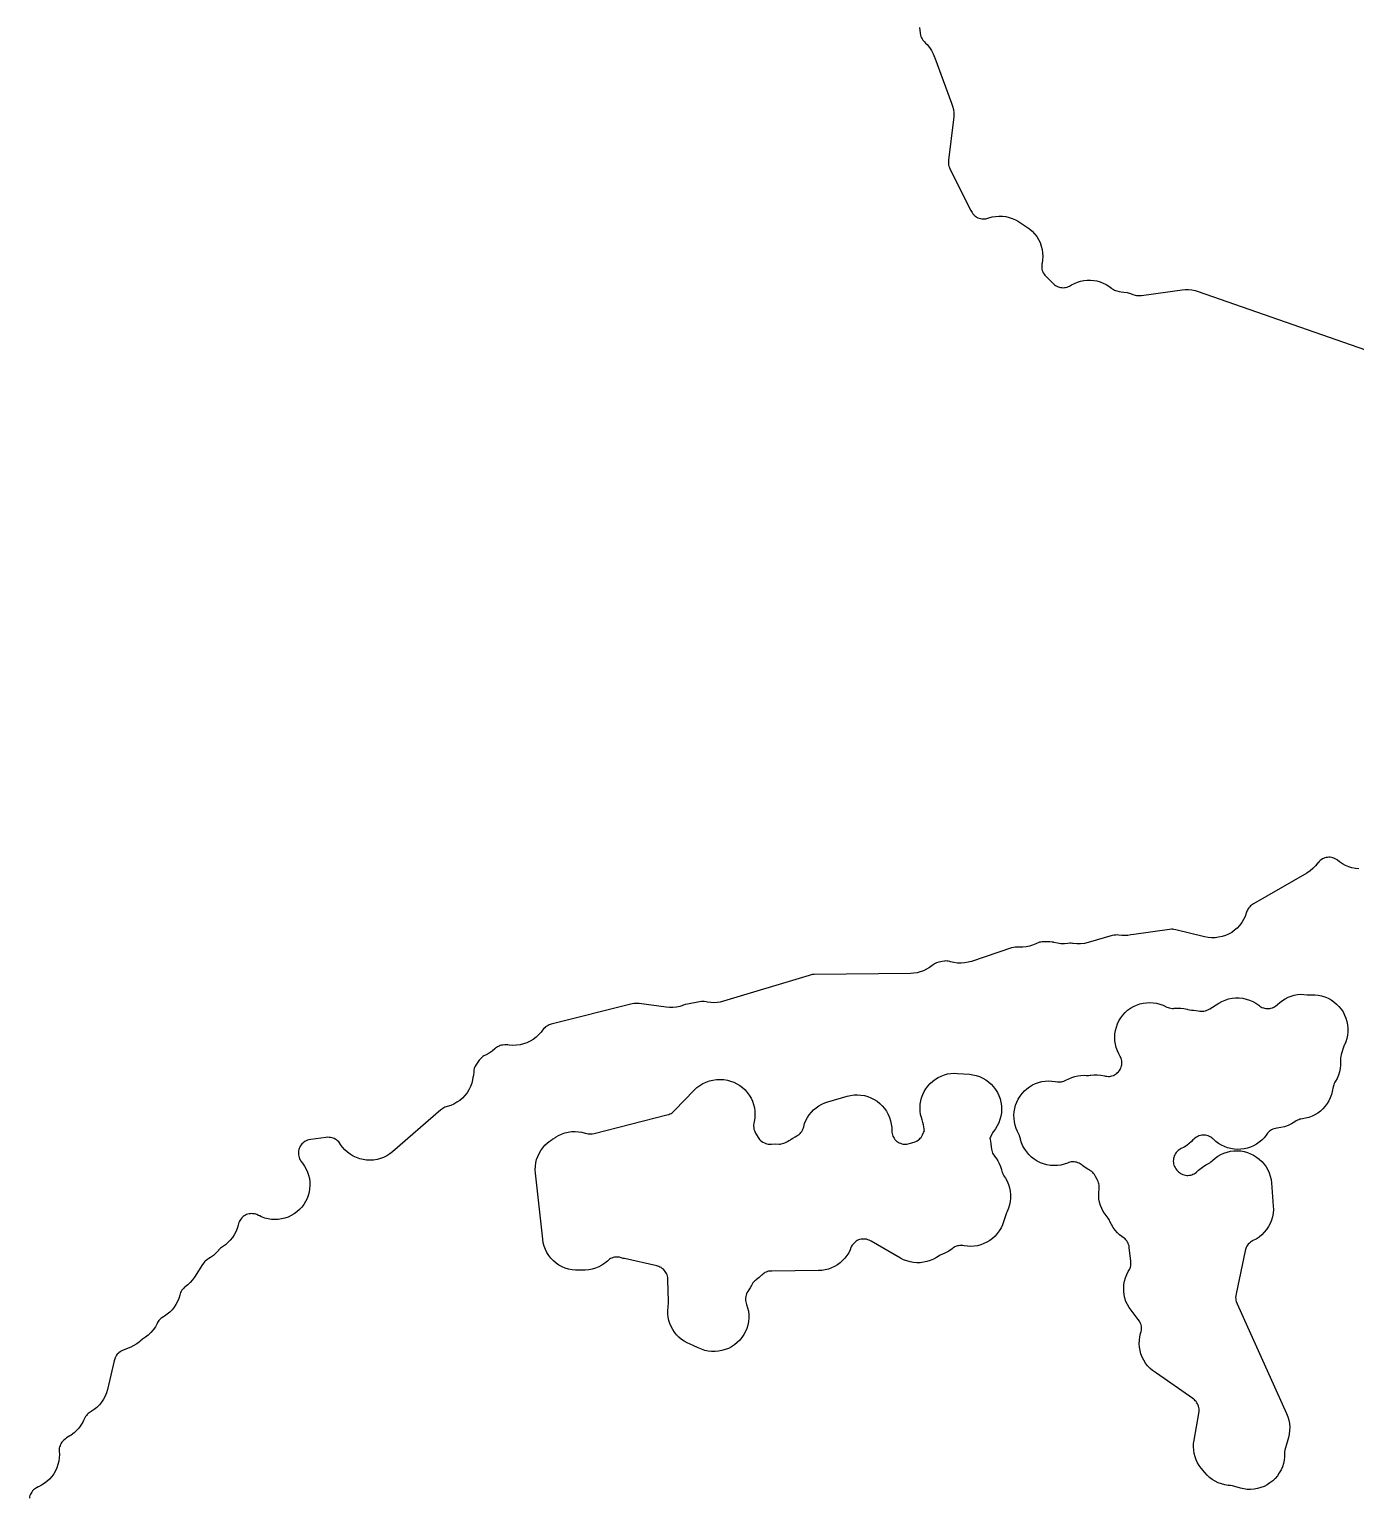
# Model space of a CAD drawing. Header units: metres. Extents: x 0 to 400, y 0 to 202.
# Drawn here: x 301.39 to 326.01, y 120.84 to 148.09 of the extents above; entities that cross this region are included whole.
import ezdxf

# ---------------------------------------------------------------- set-up
doc = ezdxf.new("R2010")
doc.units = ezdxf.units.M

msp = doc.modelspace()

# ---------------------------------------------------------------- linework, layer by layer
for points in [[(317.915, 148.1246), (317.929, 148.0226), (317.936, 147.9836), (317.943, 147.9586), (317.952, 147.9366), (317.963, 147.9156), (317.977, 147.8936), (317.99, 147.8776), (318.009, 147.8576), (318.029, 147.8376), (318.057, 147.8096), (318.101, 147.7576), (318.138, 147.7006), (318.17, 147.6396), (318.195, 147.5766), (318.199, 147.5636), (318.512, 146.7226), (318.531, 146.6636), (318.544, 146.6026), (318.551, 146.5406), (318.553, 146.4786), (318.548, 146.4166), (318.455, 145.6656), (318.452, 145.6236), (318.452, 145.6016), (318.455, 145.5796), (318.46, 145.5556), (318.47, 145.5266), (318.486, 145.4896), (318.87, 144.7286), (318.891, 144.6916), (318.907, 144.6696), (318.923, 144.6506), (318.94, 144.6336), (318.959, 144.6196), (318.977, 144.6076), (318.998, 144.5966), (319.024, 144.5866), (319.048, 144.5796), (319.07, 144.5756), (319.094, 144.5736), (319.123, 144.5746), (319.146, 144.5766), (319.163, 144.5806), (319.203, 144.5936), (319.264, 144.6096), (319.327, 144.6206), (319.39, 144.6256), (319.454, 144.6236), (319.517, 144.6156), (319.579, 144.6016), (319.639, 144.5816), (319.697, 144.5556), (319.753, 144.5246), (319.904, 144.4286), (319.957, 144.3906), (320.006, 144.3476), (320.051, 144.2996), (320.091, 144.2476), (320.125, 144.1916), (320.153, 144.1326), (320.176, 144.0706), (320.192, 144.0076), (320.201, 143.9426), (320.204, 143.8776), (320.2, 143.8116), (320.19, 143.7476), (320.188, 143.7396), (320.185, 143.7106), (320.184, 143.6866), (320.185, 143.6636), (320.189, 143.6406), (320.196, 143.6166), (320.205, 143.5926), (320.214, 143.5736), (320.228, 143.5506), (320.244, 143.5296), (320.269, 143.5026), (320.394, 143.3796), (320.423, 143.3526), (320.442, 143.3386), (320.463, 143.3266), (320.489, 143.3146), (320.512, 143.3066), (320.533, 143.3006), (320.556, 143.2976), (320.581, 143.2966), (320.605, 143.2976), (320.628, 143.3006), (320.654, 143.3076), (320.68, 143.3166), (320.701, 143.3256), (320.737, 143.3476), (320.791, 143.3756), (320.848, 143.3996), (320.907, 143.4176), (320.966, 143.4296), (321.027, 143.4366), (321.089, 143.4376), (321.15, 143.4326), (321.21, 143.4216), (321.269, 143.4056), (321.326, 143.3836), (321.381, 143.3566), (321.433, 143.3246), (321.482, 143.2876), (321.494, 143.2766), (321.515, 143.2626), (321.534, 143.2526), (321.556, 143.2436), (321.581, 143.2356), (321.621, 143.2276), (321.661, 143.2206), (321.709, 143.2156), (321.772, 143.2056), (321.834, 143.1886), (321.875, 143.1726), (321.917, 143.1596), (321.942, 143.1536), (321.963, 143.1516), (321.992, 143.1506), (322.035, 143.1546), (322.789, 143.2576), (322.85, 143.2626), (322.911, 143.2626), (322.972, 143.2566), (323.032, 143.2446), (323.091, 143.2276), (326.196, 142.1436)], [(326.07, 132.5106), (326.007, 132.5166), (325.944, 132.5296), (325.883, 132.5486), (325.824, 132.5736), (325.768, 132.6036), (325.715, 132.6396), (325.674, 132.6706), (325.669, 132.6736), (325.635, 132.6936), (325.61, 132.7056), (325.587, 132.7136), (325.562, 132.7196), (325.537, 132.7236), (325.516, 132.7236), (325.487, 132.7216), (325.464, 132.7186), (325.438, 132.7116), (325.415, 132.7026), (325.396, 132.6936), (325.371, 132.6776), (325.351, 132.6616), (325.332, 132.6436), (325.314, 132.6226), (325.31, 132.6176), (325.267, 132.5636), (325.219, 132.5136), (325.165, 132.4696), (325.107, 132.4316), (324.113, 131.8566), (324.079, 131.8346), (324.063, 131.8226), (324.045, 131.8046), (324.027, 131.7836), (324.013, 131.7626), (324.002, 131.7436), (323.993, 131.7216), (323.982, 131.6856), (323.96, 131.6246), (323.932, 131.5656), (323.897, 131.5106), (323.858, 131.4586), (323.813, 131.4106), (323.764, 131.3676), (323.711, 131.3296), (323.654, 131.2976), (323.594, 131.2716), (323.532, 131.2506), (323.468, 131.2376), (323.404, 131.2296), (323.338, 131.2286), (323.273, 131.2346), (323.209, 131.2476), (322.677, 131.3776), (322.64, 131.3846), (322.621, 131.3866), (322.595, 131.3866), (322.554, 131.3836), (321.897, 131.2926), (321.839, 131.2816), (321.783, 131.2736), (321.726, 131.2706), (321.669, 131.2726), (321.612, 131.2796), (321.61, 131.2796), (321.585, 131.2816), (321.559, 131.2806), (321.53, 131.2776), (321.49, 131.2686), (321.045, 131.1416), (320.976, 131.1256), (320.907, 131.1176), (320.837, 131.1176), (320.767, 131.1246), (320.759, 131.1256), (320.732, 131.1276), (320.708, 131.1266), (320.67, 131.1226), (320.605, 131.1176), (320.54, 131.1196), (320.475, 131.1286), (320.412, 131.1426), (320.402, 131.1456), (320.379, 131.1496), (320.337, 131.1536), (320.233, 131.1556), (320.193, 131.1536), (320.166, 131.1506), (320.143, 131.1456), (320.118, 131.1376), (320.087, 131.1236), (320.074, 131.1166), (320.016, 131.0926), (319.957, 131.0736), (319.896, 131.0616), (319.834, 131.0546), (319.771, 131.0536), (319.747, 131.0556), (319.711, 131.0566), (319.69, 131.0556), (319.662, 131.0506), (319.622, 131.0396), (318.882, 130.7916), (318.819, 130.7746), (318.754, 130.7636), (318.688, 130.7586), (318.622, 130.7606), (318.556, 130.7696), (318.492, 130.7856), (318.478, 130.7896), (318.45, 130.7956), (318.43, 130.7976), (318.401, 130.7986), (318.377, 130.7966), (318.338, 130.7896), (318.272, 130.7736), (318.232, 130.7616), (318.206, 130.7516), (318.187, 130.7416), (318.169, 130.7296), (318.149, 130.7136), (318.099, 130.6766), (318.046, 130.6446), (317.989, 130.6176), (317.931, 130.5966), (317.87, 130.5806), (317.809, 130.5716), (317.747, 130.5676), (315.963, 130.5466), (315.925, 130.5446), (315.903, 130.5416), (315.866, 130.5316), (314.276, 130.0516), (314.218, 130.0366), (314.159, 130.0276), (314.1, 130.0236), (314.04, 130.0256), (313.98, 130.0326), (313.956, 130.0376), (313.917, 130.0446), (313.893, 130.0456), (313.869, 130.0456), (313.829, 130.0396), (313.608, 129.9986), (313.566, 129.9886), (313.534, 129.9776), (313.529, 129.9756), (313.515, 129.9716), (313.507, 129.9686), (313.467, 129.9566), (313.404, 129.9426), (313.34, 129.9346), (313.276, 129.9336), (313.211, 129.9396), (312.709, 130.0076), (312.667, 130.0106), (312.643, 130.0106), (312.622, 130.0086), (312.584, 130.0006), (311.081, 129.6226), (311.044, 129.6116), (311.02, 129.6016), (310.995, 129.5886), (310.976, 129.5756), (310.958, 129.5606), (310.939, 129.5416), (310.918, 129.5156), (310.89, 129.4766), (310.846, 129.4266), (310.797, 129.3816), (310.744, 129.3416), (310.687, 129.3076), (310.627, 129.2796), (310.564, 129.2576), (310.5, 129.2426), (310.434, 129.2336), (310.367, 129.2316), (310.301, 129.2366), (310.276, 129.2396), (310.235, 129.2416), (310.219, 129.2406), (310.179, 129.2386), (310.155, 129.2346), (310.13, 129.2276), (310.11, 129.2196), (310.085, 129.2076), (310.062, 129.1936), (310.045, 129.1806), (310.034, 129.1696), (309.984, 129.1266), (309.93, 129.0896), (309.872, 129.0576), (309.831, 129.0376), (309.81, 129.0246), (309.789, 129.0076), (309.771, 128.9906), (309.743, 128.9566), (309.702, 128.9016), (309.678, 128.8676), (309.666, 128.8446), (309.656, 128.8226), (309.65, 128.8006), (309.645, 128.7756), (309.641, 128.7336), (309.635, 128.6876), (309.629, 128.6556), (309.626, 128.6346), (309.619, 128.5916), (309.603, 128.5286), (309.58, 128.4676), (309.551, 128.4086), (309.517, 128.3536), (309.477, 128.3016), (309.432, 128.2546), (309.383, 128.2116), (309.329, 128.1746), (309.272, 128.1426), (309.213, 128.1166), (309.15, 128.0966), (309.131, 128.0916), (309.107, 128.0826), (309.084, 128.0716), (309.066, 128.0596), (309.033, 128.0336), (308.134, 127.2576), (308.082, 127.2176), (308.027, 127.1826), (307.969, 127.1536), (307.909, 127.1306), (307.846, 127.1136), (307.782, 127.1036), (307.717, 127.0996), (307.652, 127.1026), (307.588, 127.1116), (307.525, 127.1266), (307.464, 127.1486), (307.405, 127.1756), (307.349, 127.2096), (307.297, 127.2476), (307.25, 127.2916), (307.206, 127.3396), (307.168, 127.3926), (307.149, 127.4206), (307.134, 127.4396), (307.112, 127.4616), (307.095, 127.4766), (307.079, 127.4866), (307.053, 127.5006), (307.03, 127.5106), (307.008, 127.5176), (306.985, 127.5226), (306.96, 127.5246), (306.935, 127.5256), (306.895, 127.5216), (306.616, 127.4826), (306.577, 127.4756), (306.555, 127.4696), (306.531, 127.4596), (306.507, 127.4466), (306.487, 127.4346), (306.469, 127.4196), (306.453, 127.4036), (306.436, 127.3836), (306.422, 127.3636), (306.411, 127.3436), (306.4, 127.3186), (306.393, 127.2966), (306.388, 127.2726), (306.386, 127.2486), (306.385, 127.2236), (306.387, 127.1986), (306.392, 127.1756), (306.399, 127.1486), (306.408, 127.1266), (306.418, 127.1076), (306.433, 127.0836), (306.464, 127.0436), (306.5, 126.9916), (306.531, 126.9366), (306.557, 126.8796), (306.576, 126.8196), (306.59, 126.7586), (306.598, 126.6956), (306.6, 126.6326), (306.595, 126.5696), (306.585, 126.5076), (306.569, 126.4476), (306.546, 126.3886), (306.518, 126.3316), (306.485, 126.2786), (306.447, 126.2286), (306.404, 126.1826), (306.357, 126.1406), (306.306, 126.1036), (306.252, 126.0716), (306.195, 126.0456), (306.135, 126.0246), (306.074, 126.0106), (306.012, 126.0016), (305.949, 125.9986), (305.886, 126.0016), (305.824, 126.0116), (305.763, 126.0266), (305.703, 126.0486), (305.668, 126.0656), (305.662, 126.0686), (305.647, 126.0756), (305.616, 126.0896), (305.595, 126.0976), (305.569, 126.1036), (305.543, 126.1076), (305.521, 126.1086), (305.495, 126.1076), (305.473, 126.1046), (305.447, 126.0976), (305.423, 126.0896), (305.404, 126.0806), (305.38, 126.0656), (305.362, 126.0526), (305.337, 126.0296), (305.317, 126.0076), (305.304, 125.9896), (305.292, 125.9696), (305.28, 125.9446), (305.272, 125.9206), (305.265, 125.8916), (305.247, 125.8306), (305.224, 125.7726), (305.195, 125.7176), (305.161, 125.6646), (305.121, 125.6156), (305.078, 125.5706), (305.03, 125.5296), (304.978, 125.4936), (304.959, 125.4826), (304.942, 125.4686), (304.923, 125.4506), (304.904, 125.4296), (304.9, 125.4246), (304.885, 125.4076), (304.856, 125.3756), (304.808, 125.3306), (304.755, 125.2916), (304.726, 125.2746), (304.707, 125.2626), (304.699, 125.2576), (304.679, 125.2446), (304.658, 125.2286), (304.64, 125.2116), (304.628, 125.1966), (304.605, 125.1646), (304.456, 124.9296), (304.42, 124.8786), (304.379, 124.8306), (304.334, 124.7876), (304.284, 124.7486), (304.274, 124.7406), (304.257, 124.7266), (304.241, 124.7086), (304.224, 124.6856), (304.21, 124.6646), (304.2, 124.6436), (304.192, 124.6216), (304.184, 124.5926), (304.166, 124.5336), (304.143, 124.4776), (304.114, 124.4226), (304.08, 124.3716), (304.041, 124.3236), (303.998, 124.2796), (303.951, 124.2406), (303.9, 124.2046), (303.879, 124.1926), (303.849, 124.1736), (303.831, 124.1596), (303.813, 124.1426), (303.797, 124.1246), (303.784, 124.1066), (303.771, 124.0846), (303.763, 124.0676), (303.731, 124.0086), (303.692, 123.9526), (303.648, 123.9006), (303.599, 123.8546), (303.545, 123.8126), (303.493, 123.7766), (303.451, 123.7416), (303.45, 123.7406), (303.437, 123.7286), (303.387, 123.6916), (303.332, 123.6586), (303.275, 123.6316), (303.132, 123.5716), (303.098, 123.5556), (303.078, 123.5436), (303.055, 123.5276), (303.038, 123.5126), (303.024, 123.4976), (303.01, 123.4796), (302.996, 123.4566), (302.984, 123.4336), (302.977, 123.4156), (302.967, 123.3776), (302.841, 122.8426), (302.823, 122.7796), (302.799, 122.7196), (302.768, 122.6616), (302.732, 122.6076), (302.691, 122.5566), (302.645, 122.5106), (302.595, 122.4696), (302.541, 122.4336), (302.504, 122.4116), (302.483, 122.3956), (302.465, 122.3796), (302.45, 122.3636), (302.434, 122.3416), (302.421, 122.3206), (302.413, 122.3046), (302.409, 122.2946), (302.398, 122.2706), (302.382, 122.2366), (302.349, 122.1806), (302.311, 122.1286), (302.268, 122.0806), (302.221, 122.0366), (302.169, 121.9986), (302.145, 121.9836), (302.083, 121.9436), (302.061, 121.9286), (302.031, 121.9046), (302.013, 121.8866), (301.997, 121.8676), (301.984, 121.8496), (301.971, 121.8246), (301.961, 121.8006), (301.953, 121.7766), (301.948, 121.7536), (301.946, 121.7306), (301.946, 121.7056), (301.947, 121.6976), (301.95, 121.6356), (301.947, 121.5726), (301.938, 121.5106), (301.923, 121.4486), (301.902, 121.3896), (301.876, 121.3326), (301.844, 121.2786), (301.807, 121.2276), (301.765, 121.1806), (301.719, 121.1376), (301.669, 121.0996), (301.616, 121.0666), (301.559, 121.0386), (301.554, 121.0366), (301.523, 121.0186), (301.489, 120.9956), (301.47, 120.9796), (301.452, 120.9606), (301.436, 120.9396), (301.423, 120.9206), (301.413, 120.8996), (301.403, 120.8736), (301.396, 120.8486), (301.392, 120.8266)]]:
    msp.add_lwpolyline(points)
for points in [[(319.756, 127.5986), (319.738, 127.6346), (319.713, 127.6916), (319.694, 127.7516), (319.68, 127.8126), (319.672, 127.8746), (319.67, 127.9366), (319.674, 127.9986), (319.684, 128.0606), (319.701, 128.1216), (319.722, 128.1796), (319.75, 128.2356), (319.782, 128.2896), (319.82, 128.3396), (319.862, 128.3856), (319.909, 128.4266), (319.959, 128.4636), (320.013, 128.4966), (320.069, 128.5226), (320.128, 128.5436), (320.188, 128.5596), (320.25, 128.5686), (320.313, 128.5726), (320.375, 128.5696), (320.437, 128.5616), (320.478, 128.5536), (320.499, 128.5526), (320.525, 128.5526), (320.549, 128.5556), (320.573, 128.5606), (320.596, 128.5686), (320.633, 128.5846), (320.687, 128.6106), (320.741, 128.6346), (320.797, 128.6536), (320.855, 128.6666), (320.913, 128.6746), (320.973, 128.6776), (321.012, 128.6756), (321.054, 128.6756), (321.082, 128.6776), (321.094, 128.6786), (321.149, 128.6856), (321.216, 128.6856), (321.283, 128.6796), (321.349, 128.6666), (321.369, 128.6616), (321.393, 128.6576), (321.42, 128.6566), (321.443, 128.6566), (321.465, 128.6606), (321.489, 128.6656), (321.515, 128.6746), (321.534, 128.6836), (321.554, 128.6946), (321.579, 128.7126), (321.594, 128.7256), (321.61, 128.7426), (321.628, 128.7646), (321.639, 128.7826), (321.649, 128.8026), (321.659, 128.8276), (321.666, 128.8506), (321.67, 128.8716), (321.672, 128.8986), (321.672, 128.9216), (321.669, 128.9446), (321.664, 128.9716), (321.658, 128.9916), (321.643, 129.0266), (321.616, 129.0766), (321.589, 129.1336), (321.568, 129.1936), (321.553, 129.2556), (321.544, 129.3186), (321.541, 129.3826), (321.544, 129.4456), (321.554, 129.5086), (321.57, 129.5706), (321.591, 129.6306), (321.619, 129.6876), (321.652, 129.7416), (321.69, 129.7926), (321.733, 129.8396), (321.78, 129.8826), (321.831, 129.9196), (321.886, 129.9526), (321.944, 129.9796), (322.004, 130.0006), (322.065, 130.0156), (322.128, 130.0246), (322.192, 130.0276), (322.255, 130.0246), (322.318, 130.0146), (322.38, 129.9986), (322.44, 129.9776), (322.497, 129.9496), (322.51, 129.9426), (322.531, 129.9336), (322.553, 129.9266), (322.582, 129.9216), (322.607, 129.9186), (322.628, 129.9186), (322.645, 129.9206), (322.705, 129.9246), (322.765, 129.9226), (322.824, 129.9156), (322.882, 129.9036), (322.897, 129.8986), (322.929, 129.8916), (322.967, 129.8866), (322.969, 129.8866), (323.001, 129.8846), (323.091, 129.8746), (323.118, 129.8696), (323.149, 129.8666), (323.171, 129.8666), (323.196, 129.8696), (323.223, 129.8746), (323.248, 129.8826), (323.27, 129.8916), (323.304, 129.9116), (323.473, 130.0166), (323.531, 130.0476), (323.591, 130.0736), (323.654, 130.0936), (323.719, 130.1066), (323.784, 130.1126), (323.85, 130.1126), (323.916, 130.1056), (323.98, 130.0926), (324.043, 130.0726), (324.103, 130.0456), (324.161, 130.0136), (324.215, 129.9756), (324.231, 129.9626), (324.254, 129.9476), (324.273, 129.9376), (324.299, 129.9276), (324.321, 129.9206), (324.343, 129.9166), (324.368, 129.9146), (324.398, 129.9156), (324.419, 129.9176), (324.44, 129.9216), (324.468, 129.9306), (324.491, 129.9406), (324.51, 129.9506), (324.53, 129.9646), (324.554, 129.9846), (324.559, 129.9896), (324.604, 130.0306), (324.652, 130.0666), (324.704, 130.0986), (324.758, 130.1256), (324.815, 130.1476), (324.873, 130.1636), (324.933, 130.1736), (324.993, 130.1796), (325.053, 130.1786), (325.114, 130.1726), (325.137, 130.1686), (325.162, 130.1676), (325.19, 130.1686), (325.254, 130.1686), (325.317, 130.1626), (325.38, 130.1496), (325.441, 130.1316), (325.5, 130.1066), (325.556, 130.0766), (325.609, 130.0406), (325.658, 129.9996), (325.703, 129.9546), (325.743, 129.9056), (325.778, 129.8516), (325.808, 129.7956), (325.832, 129.7366), (325.851, 129.6756), (325.863, 129.6126), (325.868, 129.5486), (325.868, 129.4846), (325.861, 129.4216), (325.848, 129.3586), (325.829, 129.2986), (325.804, 129.2396), (325.802, 129.2356), (325.788, 129.1966), (325.746, 129.0656), (325.736, 129.0266), (325.732, 129.0016), (325.731, 128.9736), (325.733, 128.9266), (325.732, 128.8636), (325.725, 128.8006), (325.712, 128.7386), (325.693, 128.6776), (325.669, 128.6196), (325.638, 128.5646), (325.627, 128.5466), (325.616, 128.5226), (325.607, 128.5006), (325.597, 128.4606), (325.579, 128.3776), (325.564, 128.3176), (325.542, 128.2596), (325.516, 128.2036), (325.484, 128.1506), (325.447, 128.1006), (325.405, 128.0546), (325.36, 128.0126), (325.31, 127.9756), (325.257, 127.9426), (325.202, 127.9156), (325.144, 127.8936), (325.084, 127.8776), (325.023, 127.8676), (324.997, 127.8646), (324.978, 127.8596), (324.956, 127.8526), (324.932, 127.8416), (324.91, 127.8286), (324.882, 127.8096), (324.823, 127.7736), (324.76, 127.7436), (324.694, 127.7206), (324.626, 127.7046), (324.557, 127.6966), (324.547, 127.6956), (324.524, 127.6916), (324.498, 127.6846), (324.473, 127.6746), (324.453, 127.6656), (324.433, 127.6526), (324.414, 127.6376), (324.394, 127.6196), (324.377, 127.5996), (324.353, 127.5666), (324.314, 127.5186), (324.27, 127.4736), (324.223, 127.4336), (324.172, 127.3986), (324.118, 127.3686), (324.061, 127.3436), (324.002, 127.3236), (323.941, 127.3106), (323.879, 127.3026), (323.817, 127.3006), (323.755, 127.3046), (323.694, 127.3146), (323.634, 127.3306), (323.576, 127.3526), (323.52, 127.3796), (323.467, 127.4116), (323.417, 127.4486), (323.371, 127.4906), (323.364, 127.4976), (323.34, 127.5166), (323.324, 127.5286), (323.301, 127.5406), (323.273, 127.5526), (323.25, 127.5596), (323.228, 127.5646), (323.205, 127.5666), (323.178, 127.5666), (323.156, 127.5646), (323.13, 127.5596), (323.104, 127.5516), (323.083, 127.5426), (323.055, 127.5286), (323.026, 127.5086), (323.007, 127.4936), (322.992, 127.4796), (322.966, 127.4496), (322.922, 127.4096), (322.876, 127.3736), (322.826, 127.3416), (322.774, 127.3146), (322.756, 127.3056), (322.737, 127.2946), (322.716, 127.2796), (322.699, 127.2636), (322.682, 127.2446), (322.667, 127.2236), (322.655, 127.2026), (322.644, 127.1786), (322.636, 127.1536), (322.631, 127.1326), (322.628, 127.1046), (322.627, 127.0796), (322.629, 127.0546), (322.633, 127.0316), (322.64, 127.0066), (322.65, 126.9806), (322.659, 126.9626), (322.672, 126.9416), (322.694, 126.9146), (322.695, 126.9136), (322.699, 126.9086), (322.722, 126.8856), (322.74, 126.8696), (322.759, 126.8566), (322.78, 126.8456), (322.804, 126.8346), (322.827, 126.8276), (322.853, 126.8216), (322.876, 126.8186), (322.896, 126.8186), (322.924, 126.8206), (322.95, 126.8246), (322.97, 126.8306), (322.992, 126.8386), (323.014, 126.8496), (323.036, 126.8626), (323.057, 126.8786), (323.097, 126.9166), (323.143, 126.9546), (323.191, 126.9886), (323.243, 127.0176), (323.283, 127.0376), (323.307, 127.0526), (323.326, 127.0676), (323.354, 127.0946), (323.402, 127.1366), (323.453, 127.1736), (323.509, 127.2046), (323.567, 127.2306), (323.627, 127.2516), (323.689, 127.2656), (323.752, 127.2736), (323.815, 127.2756), (323.879, 127.2716), (323.942, 127.2606), (324.003, 127.2436), (324.062, 127.2216), (324.119, 127.1926), (324.173, 127.1596), (324.224, 127.1206), (324.27, 127.0766), (324.312, 127.0286), (324.349, 126.9776), (324.38, 126.9216), (324.406, 126.8636), (324.427, 126.8036), (324.441, 126.7416), (324.449, 126.6786), (324.483, 126.2486), (324.485, 126.1826), (324.48, 126.1166), (324.468, 126.0516), (324.45, 125.9886), (324.426, 125.9266), (324.395, 125.8686), (324.359, 125.8136), (324.317, 125.7626), (324.27, 125.7156), (324.219, 125.6746), (324.164, 125.6376), (324.105, 125.6076), (324.099, 125.6046), (324.076, 125.5916), (324.058, 125.5786), (324.039, 125.5626), (324.019, 125.5406), (324.004, 125.5216), (323.992, 125.5026), (323.982, 125.4826), (323.973, 125.4586), (323.962, 125.4166), (323.792, 124.6226), (323.785, 124.5796), (323.784, 124.5526), (323.785, 124.5256), (323.789, 124.4996), (323.796, 124.4756), (323.812, 124.4346), (324.731, 122.4006), (324.755, 122.3396), (324.773, 122.2766), (324.784, 122.2116), (324.789, 122.1466), (324.787, 122.0806), (324.778, 122.0166), (324.763, 121.9526), (324.707, 121.7596), (324.697, 121.7176), (324.693, 121.6946), (324.692, 121.6646), (324.693, 121.6606), (324.692, 121.5966), (324.685, 121.5326), (324.671, 121.4706), (324.652, 121.4096), (324.627, 121.3506), (324.595, 121.2946), (324.559, 121.2416), (324.518, 121.1936), (324.472, 121.1486), (324.421, 121.1096), (324.368, 121.0746), (324.311, 121.0456), (324.251, 121.0226), (324.189, 121.0046), (324.126, 120.9936), (324.063, 120.9886), (323.999, 120.9906), (323.935, 120.9976), (323.873, 121.0116), (323.726, 121.0526), (323.688, 121.0606), (323.647, 121.0646), (323.584, 121.0746), (323.522, 121.0906), (323.463, 121.1126), (323.405, 121.1396), (323.351, 121.1726), (323.3, 121.2116), (323.253, 121.2546), (323.21, 121.3016), (323.146, 121.3806), (323.11, 121.4306), (323.078, 121.4836), (323.052, 121.5386), (323.031, 121.5966), (323.016, 121.6566), (323.006, 121.7176), (323.002, 121.7786), (323.004, 121.8406), (323.012, 121.9016), (323.1, 122.4006), (323.105, 122.4396), (323.106, 122.4626), (323.105, 122.4876), (323.101, 122.5106), (323.096, 122.5316), (323.088, 122.5546), (323.078, 122.5756), (323.065, 122.5976), (323.05, 122.6186), (323.035, 122.6356), (323.018, 122.6506), (322.987, 122.6746), (322.313, 123.1476), (322.296, 123.1586), (322.244, 123.1946), (322.196, 123.2366), (322.151, 123.2836), (322.112, 123.3336), (322.078, 123.3876), (322.05, 123.4456), (322.027, 123.5056), (322.01, 123.5666), (321.999, 123.6296), (321.995, 123.6936), (321.997, 123.7576), (322.005, 123.8216), (322.02, 123.8836), (322.031, 123.9236), (322.036, 123.9466), (322.037, 123.9696), (322.037, 123.9916), (322.034, 124.0176), (322.028, 124.0456), (322.02, 124.0686), (322.011, 124.0886), (321.999, 124.1106), (321.975, 124.1456), (321.843, 124.3136), (321.806, 124.3666), (321.775, 124.4216), (321.749, 124.4796), (321.729, 124.5406), (321.715, 124.6026), (321.708, 124.6666), (321.706, 124.7296), (321.711, 124.7936), (321.722, 124.8566), (321.739, 124.9176), (321.762, 124.9776), (321.791, 125.0336), (321.814, 125.0726), (321.824, 125.0946), (321.831, 125.1156), (321.837, 125.1426), (321.84, 125.1686), (321.841, 125.1906), (321.838, 125.2316), (321.811, 125.4716), (321.805, 125.5096), (321.798, 125.5336), (321.789, 125.5576), (321.779, 125.5786), (321.765, 125.6006), (321.749, 125.6216), (321.734, 125.6386), (321.717, 125.6526), (321.672, 125.6856), (321.63, 125.7176), (321.592, 125.7536), (321.591, 125.7546), (321.548, 125.8006), (321.511, 125.8516), (321.478, 125.9056), (321.451, 125.9626), (321.442, 125.9856), (321.43, 126.0066), (321.417, 126.0256), (321.398, 126.0476), (321.36, 126.0956), (321.327, 126.1476), (321.299, 126.2026), (321.276, 126.2596), (321.259, 126.3186), (321.247, 126.3796), (321.242, 126.4406), (321.242, 126.5026), (321.248, 126.5636), (321.251, 126.5866), (321.252, 126.6096), (321.251, 126.6356), (321.247, 126.6596), (321.241, 126.6816), (321.233, 126.7056), (321.216, 126.7406), (321.184, 126.7996), (321.162, 126.8356), (321.147, 126.8566), (321.131, 126.8736), (321.112, 126.8906), (321.091, 126.9056), (321.076, 126.9146), (321.07, 126.9176), (321.068, 126.9186), (321.042, 126.9336), (321.007, 126.9536), (320.949, 126.9956), (320.94, 127.0036), (320.933, 127.0086), (320.9, 127.0316), (320.879, 127.0426), (320.854, 127.0546), (320.831, 127.0616), (320.81, 127.0656), (320.784, 127.0686), (320.757, 127.0696), (320.731, 127.0676), (320.709, 127.0636), (320.688, 127.0576), (320.664, 127.0476), (320.603, 127.0256), (320.54, 127.0106), (320.476, 127.0016), (320.411, 126.9996), (320.346, 127.0036), (320.282, 127.0146), (320.219, 127.0316), (320.159, 127.0546), (320.1, 127.0836), (320.046, 127.1186), (319.995, 127.1586), (319.948, 127.2036), (319.906, 127.2536), (319.869, 127.3066), (319.837, 127.3636), (319.812, 127.4236), (319.793, 127.4856), (319.79, 127.4986), (319.775, 127.5506), (319.773, 127.5586), (319.756, 127.5986)], [(310.795, 127.0496), (310.809, 127.1106), (310.829, 127.1696), (310.855, 127.2266), (310.886, 127.2816), (310.922, 127.3326), (310.963, 127.3796), (311.008, 127.4226), (311.058, 127.4616), (311.098, 127.4876), (311.111, 127.4956), (311.118, 127.4996), (311.159, 127.5246), (311.174, 127.5346), (311.174, 127.5336), (311.214, 127.5576), (311.271, 127.5846), (311.332, 127.6066), (311.394, 127.6216), (311.457, 127.6306), (311.521, 127.6336), (311.585, 127.6296), (311.649, 127.6206), (311.711, 127.6046), (311.741, 127.5946), (311.765, 127.5896), (311.789, 127.5876), (311.813, 127.5876), (311.837, 127.5896), (311.878, 127.5986), (313.224, 127.9396), (313.261, 127.9506), (313.282, 127.9586), (313.303, 127.9696), (313.323, 127.9826), (313.341, 127.9966), (313.367, 128.0206), (313.735, 128.4016), (313.784, 128.4476), (313.837, 128.4876), (313.894, 128.5216), (313.954, 128.5506), (314.017, 128.5726), (314.081, 128.5886), (314.147, 128.5976), (314.159, 128.5986), (314.223, 128.6006), (314.286, 128.5966), (314.349, 128.5866), (314.41, 128.5696), (314.469, 128.5476), (314.526, 128.5196), (314.58, 128.4866), (314.631, 128.4476), (314.677, 128.4046), (314.719, 128.3576), (314.756, 128.3056), (314.788, 128.2506), (314.815, 128.1936), (314.835, 128.1336), (314.85, 128.0716), (314.859, 128.0086), (314.861, 127.9456), (314.857, 127.8816), (314.847, 127.8196), (314.84, 127.7846), (314.836, 127.7566), (314.836, 127.7356), (314.838, 127.7056), (314.843, 127.6766), (314.85, 127.6516), (314.859, 127.6306), (314.872, 127.6046), (314.884, 127.5866), (314.905, 127.5506), (314.919, 127.5246), (314.935, 127.5016), (314.948, 127.4856), (314.965, 127.4686), (314.985, 127.4526), (315.008, 127.4366), (315.037, 127.4216), (315.064, 127.4106), (315.083, 127.4046), (315.106, 127.4006), (315.136, 127.3976), (315.159, 127.3986), (315.166, 127.3986), (315.238, 127.4036), (315.31, 127.4006), (315.327, 127.4006), (315.348, 127.4026), (315.373, 127.4076), (315.398, 127.4156), (315.418, 127.4246), (315.464, 127.4496), (315.465, 127.4486), (315.493, 127.4646), (315.513, 127.4746), (315.536, 127.4886), (315.562, 127.5076), (315.608, 127.5366), (315.638, 127.5516), (315.659, 127.5636), (315.679, 127.5786), (315.699, 127.5966), (315.714, 127.6136), (315.73, 127.6336), (315.744, 127.6566), (315.753, 127.6766), (315.761, 127.6986), (315.766, 127.7196), (315.784, 127.7786), (315.807, 127.8356), (315.836, 127.8906), (315.87, 127.9416), (315.908, 127.9896), (315.951, 128.0346), (315.998, 128.0746), (316.048, 128.1096), (316.101, 128.1406), (316.158, 128.1656), (316.216, 128.1856), (316.574, 128.2886), (316.637, 128.3026), (316.701, 128.3116), (316.765, 128.3136), (316.829, 128.3086), (316.893, 128.2986), (316.955, 128.2816), (317.015, 128.2586), (317.073, 128.2296), (317.127, 128.1946), (317.178, 128.1546), (317.224, 128.1106), (317.266, 128.0616), (317.303, 128.0086), (317.334, 127.9516), (317.36, 127.8926), (317.379, 127.8316), (317.393, 127.7686), (317.4, 127.7046), (317.4, 127.6576), (317.402, 127.6196), (317.406, 127.5976), (317.412, 127.5726), (317.422, 127.5476), (317.432, 127.5256), (317.444, 127.5066), (317.459, 127.4866), (317.478, 127.4666), (317.497, 127.4496), (317.517, 127.4366), (317.539, 127.4236), (317.561, 127.4136), (317.585, 127.4056), (317.611, 127.3996), (317.634, 127.3966), (317.658, 127.3966), (317.681, 127.3976), (317.708, 127.4026), (317.748, 127.4146), (317.814, 127.4366), (317.849, 127.4496), (317.872, 127.4616), (317.895, 127.4766), (317.913, 127.4906), (317.93, 127.5066), (317.945, 127.5246), (317.96, 127.5466), (317.973, 127.5696), (317.992, 127.6136), (317.997, 127.6236), (317.998, 127.6276), (318.009, 127.6486), (318.005, 127.6636), (318.004, 127.6686), (318, 127.6856), (317.989, 127.7546), (317.977, 127.8026), (317.964, 127.8506), (317.95, 127.8906), (317.936, 127.9516), (317.928, 128.0136), (317.926, 128.0756), (317.93, 128.1376), (317.94, 128.1996), (317.955, 128.2596), (317.977, 128.3176), (318.004, 128.3746), (318.036, 128.4276), (318.073, 128.4776), (318.115, 128.5236), (318.161, 128.5656), (318.211, 128.6036), (318.264, 128.6356), (318.32, 128.6626), (318.378, 128.6846), (318.438, 128.7006), (318.5, 128.7106), (318.562, 128.7146), (318.624, 128.7126), (318.842, 128.6956), (318.906, 128.6876), (318.969, 128.6726), (319.031, 128.6516), (319.089, 128.6256), (319.145, 128.5926), (319.198, 128.5546), (319.246, 128.5116), (319.29, 128.4646), (319.329, 128.4126), (319.362, 128.3576), (319.39, 128.2996), (319.412, 128.2386), (319.428, 128.1756), (319.437, 128.1116), (319.44, 128.0476), (319.437, 127.9826), (319.427, 127.9186), (319.41, 127.8566), (319.388, 127.7956), (319.36, 127.7376), (319.326, 127.6826), (319.287, 127.6306), (319.284, 127.6276), (319.27, 127.6076), (319.258, 127.5856), (319.233, 127.5306), (319.221, 127.5066), (319.227, 127.4806), (319.231, 127.4556), (319.24, 127.4046), (319.248, 127.3486), (319.252, 127.3056), (319.257, 127.2786), (319.264, 127.2556), (319.274, 127.2326), (319.286, 127.2096), (319.299, 127.1896), (319.304, 127.1836), (319.34, 127.1376), (319.371, 127.0886), (319.397, 127.0366), (319.419, 126.9826), (319.436, 126.9276), (319.446, 126.8896), (319.454, 126.8656), (319.463, 126.8456), (319.484, 126.8106), (319.494, 126.7946), (319.512, 126.7666), (319.543, 126.7106), (319.568, 126.6506), (319.586, 126.5896), (319.599, 126.5266), (319.605, 126.4626), (319.605, 126.3976), (319.599, 126.3336), (319.586, 126.2706), (319.567, 126.2096), (319.542, 126.1506), (319.53, 126.1256), (319.516, 126.0876), (319.477, 125.9586), (319.456, 125.8996), (319.429, 125.8426), (319.397, 125.7886), (319.359, 125.7386), (319.318, 125.6916), (319.271, 125.6496), (319.221, 125.6116), (319.168, 125.5786), (319.112, 125.5516), (319.053, 125.5296), (318.992, 125.5136), (318.93, 125.5036), (318.868, 125.4996), (318.805, 125.5016), (318.743, 125.5096), (318.718, 125.5146), (318.692, 125.5166), (318.667, 125.5156), (318.642, 125.5136), (318.621, 125.5096), (318.6, 125.5026), (318.574, 125.4916), (318.554, 125.4806), (318.535, 125.4686), (318.522, 125.4576), (318.462, 125.4146), (318.398, 125.3786), (318.331, 125.3496), (318.309, 125.3416), (318.288, 125.3316), (318.262, 125.3156), (318.229, 125.2936), (318.174, 125.2636), (318.116, 125.2376), (318.055, 125.2186), (317.993, 125.2056), (317.93, 125.1976), (317.867, 125.1966), (317.804, 125.2016), (317.741, 125.2136), (317.68, 125.2306), (317.621, 125.2536), (317.565, 125.2826), (317.02, 125.5966), (316.982, 125.6156), (316.959, 125.6246), (316.932, 125.6316), (316.907, 125.6366), (316.885, 125.6376), (316.859, 125.6366), (316.833, 125.6336), (316.811, 125.6286), (316.785, 125.6196), (316.759, 125.6076), (316.741, 125.5966), (316.721, 125.5816), (316.7, 125.5626), (316.684, 125.5446), (316.668, 125.5236), (316.656, 125.5036), (316.644, 125.4786), (316.628, 125.4366), (316.601, 125.3816), (316.568, 125.3296), (316.53, 125.2806), (316.488, 125.2356), (316.442, 125.1946), (316.392, 125.1576), (316.339, 125.1266), (316.283, 125.1006), (316.225, 125.0796), (316.165, 125.0646), (316.104, 125.0556), (316.042, 125.0516), (315.177, 125.0436), (315.137, 125.0416), (315.115, 125.0386), (315.092, 125.0316), (315.068, 125.0236), (315.046, 125.0136), (315.024, 124.9996), (315.007, 124.9876), (314.986, 124.9686), (314.985, 124.9676), (314.94, 124.9246), (314.89, 124.8856), (314.876, 124.8746), (314.857, 124.8586), (314.84, 124.8406), (314.825, 124.8216), (314.811, 124.7996), (314.799, 124.7756), (314.775, 124.7326), (314.748, 124.6916), (314.728, 124.6646), (314.713, 124.6386), (314.704, 124.6196), (314.696, 124.5966), (314.689, 124.5676), (314.685, 124.5436), (314.685, 124.5226), (314.687, 124.4946), (314.69, 124.4706), (314.697, 124.4466), (314.706, 124.4216), (314.726, 124.3606), (314.739, 124.2976), (314.746, 124.2326), (314.746, 124.1686), (314.741, 124.1046), (314.728, 124.0406), (314.71, 123.9786), (314.685, 123.9196), (314.655, 123.8626), (314.619, 123.8086), (314.578, 123.7586), (314.532, 123.7136), (314.482, 123.6726), (314.428, 123.6376), (314.371, 123.6076), (314.311, 123.5836), (314.249, 123.5656), (314.186, 123.5536), (314.121, 123.5476), (314.057, 123.5486), (313.993, 123.5566), (313.93, 123.5706), (313.868, 123.5896), (313.809, 123.6156), (313.768, 123.6366), (313.763, 123.6386), (313.714, 123.6626), (313.659, 123.6836), (313.603, 123.7086), (313.549, 123.7386), (313.498, 123.7736), (313.451, 123.8136), (313.407, 123.8576), (313.368, 123.9056), (313.334, 123.9576), (313.305, 124.0116), (313.281, 124.0686), (313.263, 124.1276), (313.251, 124.1886), (313.244, 124.2496), (313.243, 124.3116), (313.249, 124.3736), (313.251, 124.3816), (313.252, 124.3916), (313.258, 124.4376), (313.259, 124.4766), (313.247, 124.8776), (313.243, 124.9206), (313.239, 124.9456), (313.231, 124.9696), (313.221, 124.9966), (313.21, 125.0176), (313.197, 125.0366), (313.179, 125.0576), (313.162, 125.0756), (313.142, 125.0906), (313.12, 125.1056), (313.097, 125.1176), (313.076, 125.1266), (313.037, 125.1366), (312.441, 125.2726), (312.441, 125.2736), (312.418, 125.2786), (312.38, 125.2896), (312.347, 125.2986), (312.324, 125.3016), (312.299, 125.3026), (312.275, 125.3016), (312.254, 125.2986), (312.23, 125.2926), (312.204, 125.2836), (312.182, 125.2726), (312.162, 125.2616), (312.146, 125.2496), (312.123, 125.2276), (312.073, 125.1866), (312.019, 125.1506), (311.962, 125.1196), (311.902, 125.0946), (311.839, 125.0766), (311.775, 125.0636), (311.711, 125.0586), (311.646, 125.0586), (311.643, 125.0586), (311.596, 125.0566), (311.531, 125.0566), (311.466, 125.0636), (311.402, 125.0766), (311.34, 125.0966), (311.28, 125.1216), (311.223, 125.1536), (311.17, 125.1906), (311.12, 125.2326), (311.075, 125.2806), (311.035, 125.3316), (311.001, 125.3866), (310.972, 125.4456), (310.949, 125.5056), (310.932, 125.5686), (310.922, 125.6336), (310.788, 126.8626), (310.784, 126.9246), (310.786, 126.9876), (310.795, 127.0496)]]:
    msp.add_lwpolyline(points, close=True)

doc.saveas('drawing.dxf')
